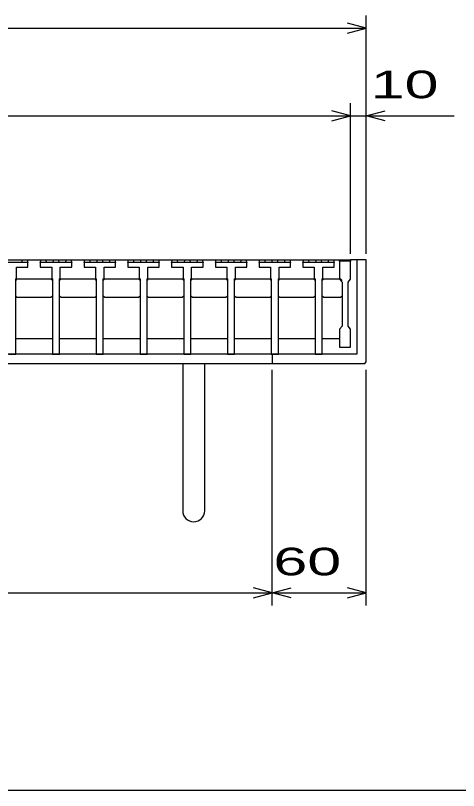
# Model space of a CAD drawing. Units: millimetres, scale not verified. Extents: x -1456 to 1385, y -1026 to 843.
# Drawn here: x -600.4 to -318.1, y -917.2 to -422.7 of the extents above; entities that cross this region are included whole.
import ezdxf
from ezdxf.enums import TextEntityAlignment as Align

# ---------------------------------------------------------------- set-up
doc = ezdxf.new("R2010")
doc.units = ezdxf.units.MM
doc.header["$LTSCALE"] = 8
for name, color, linetype, lineweight in [('0_2', 150, 'Continuous', 25), ('16', 3, 'Continuous', 25), ('19', 6, 'Continuous', 25), ('22', 2, 'Continuous', 25)]:
    doc.layers.add(name, color=color, linetype=linetype, lineweight=lineweight)
doc.styles.add('ベクトル', font='')
doc.styles.get('ベクトル').set_extended_font_data('ベクトル')

msp = doc.modelspace()

# ---------------------------------------------------------------- linework, layer by layer
at = {"layer": '0_2'}
msp.add_line((1384.8, -917.2), (-1383.2, -917.2), dxfattribs=at)
at = {"layer": '16'}
for p, q in [((-1086.8, -578.7), (-386.8, -578.7)), ((-592.5, -580.2), (-612.5, -580.2)), ((-599.75, -590.2), (-599.75, -583.2)), ((-599.75, -583.2), (-592.5, -583.2)), ((-596.4, -580.2), (-595.9, -578.7)), ((-595.9, -578.7), (-593, -578.7)), ((-593, -578.7), (-592.5, -580.2)), ((-592.5, -583.2), (-592.5, -580.2)), ((-584.6, -580.2), (-584.1, -578.7)), ((-584.6, -580.2), (-584.6, -583.2)), ((-564.6, -580.2), (-584.6, -580.2)), ((-584.6, -583.2), (-577.35, -583.2)), ((-584.1, -578.7), (-581.2, -578.7)), ((-581.2, -578.7), (-580.7, -580.2)), ((-577.35, -583.2), (-577.35, -590.2)), ((-576.55, -580.2), (-576.05, -578.7)), ((-576.05, -578.7), (-573.15, -578.7)), ((-573.15, -578.7), (-572.65, -580.2)), ((-571.85, -590.2), (-571.85, -583.2)), ((-571.85, -583.2), (-564.6, -583.2)), ((-568.5, -580.2), (-568, -578.7)), ((-568, -578.7), (-565.1, -578.7)), ((-565.1, -578.7), (-564.6, -580.2)), ((-564.6, -583.2), (-564.6, -580.2)), ((-556.7, -580.2), (-556.2, -578.7)), ((-556.7, -580.2), (-556.7, -583.2)), ((-536.7, -580.2), (-556.7, -580.2)), ((-556.7, -583.2), (-549.45, -583.2)), ((-556.2, -578.7), (-553.3, -578.7)), ((-553.3, -578.7), (-552.8, -580.2)), ((-549.45, -583.2), (-549.45, -590.2)), ((-548.65, -580.2), (-548.15, -578.7)), ((-548.15, -578.7), (-545.25, -578.7)), ((-545.25, -578.7), (-544.75, -580.2)), ((-543.95, -590.2), (-543.95, -583.2)), ((-543.95, -583.2), (-536.7, -583.2)), ((-540.6, -580.2), (-540.1, -578.7)), ((-540.1, -578.7), (-537.2, -578.7)), ((-537.2, -578.7), (-536.7, -580.2)), ((-536.7, -583.2), (-536.7, -580.2)), ((-528.8, -580.2), (-528.3, -578.7)), ((-528.8, -580.2), (-528.8, -583.2)), ((-508.8, -580.2), (-528.8, -580.2)), ((-528.8, -583.2), (-521.55, -583.2)), ((-528.3, -578.7), (-525.4, -578.7)), ((-525.4, -578.7), (-524.9, -580.2)), ((-521.55, -583.2), (-521.55, -590.2)), ((-520.75, -580.2), (-520.25, -578.7)), ((-520.25, -578.7), (-517.35, -578.7)), ((-517.35, -578.7), (-516.85, -580.2)), ((-516.05, -590.2), (-516.05, -583.2)), ((-516.05, -583.2), (-508.8, -583.2)), ((-512.7, -580.2), (-512.2, -578.7)), ((-512.2, -578.7), (-509.3, -578.7)), ((-509.3, -578.7), (-508.8, -580.2)), ((-508.8, -583.2), (-508.8, -580.2)), ((-500.9, -580.2), (-500.4, -578.7)), ((-500.9, -580.2), (-500.9, -583.2)), ((-480.9, -580.2), (-500.9, -580.2)), ((-500.9, -583.2), (-493.65, -583.2)), ((-500.4, -578.7), (-497.5, -578.7)), ((-497.5, -578.7), (-497, -580.2)), ((-493.65, -583.2), (-493.65, -590.2)), ((-492.85, -580.2), (-492.35, -578.7)), ((-492.35, -578.7), (-489.45, -578.7)), ((-489.45, -578.7), (-488.95, -580.2)), ((-488.15, -590.2), (-488.15, -583.2)), ((-488.15, -583.2), (-480.9, -583.2)), ((-484.8, -580.2), (-484.3, -578.7)), ((-484.3, -578.7), (-481.4, -578.7)), ((-481.4, -578.7), (-480.9, -580.2)), ((-480.9, -583.2), (-480.9, -580.2)), ((-473, -580.2), (-472.5, -578.7)), ((-473, -580.2), (-473, -583.2)), ((-453, -580.2), (-473, -580.2)), ((-473, -583.2), (-465.75, -583.2)), ((-472.5, -578.7), (-469.6, -578.7)), ((-469.6, -578.7), (-469.1, -580.2)), ((-465.75, -583.2), (-465.75, -590.2)), ((-464.95, -580.2), (-464.45, -578.7)), ((-464.45, -578.7), (-461.55, -578.7)), ((-461.55, -578.7), (-461.05, -580.2)), ((-460.25, -590.2), (-460.25, -583.2)), ((-460.25, -583.2), (-453, -583.2)), ((-456.9, -580.2), (-456.4, -578.7)), ((-456.4, -578.7), (-453.5, -578.7)), ((-453.5, -578.7), (-453, -580.2)), ((-453, -583.2), (-453, -580.2)), ((-445.1, -580.2), (-444.6, -578.7)), ((-445.1, -580.2), (-445.1, -583.2)), ((-425.1, -580.2), (-445.1, -580.2)), ((-445.1, -583.2), (-437.85, -583.2)), ((-444.6, -578.7), (-441.7, -578.7)), ((-441.7, -578.7), (-441.2, -580.2)), ((-437.85, -583.2), (-437.85, -590.2)), ((-437.05, -580.2), (-436.55, -578.7)), ((-436.55, -578.7), (-433.65, -578.7)), ((-433.65, -578.7), (-433.15, -580.2)), ((-432.35, -590.2), (-432.35, -583.2)), ((-432.35, -583.2), (-425.1, -583.2)), ((-429, -580.2), (-428.5, -578.7)), ((-428.5, -578.7), (-425.6, -578.7)), ((-425.6, -578.7), (-425.1, -580.2)), ((-425.1, -583.2), (-425.1, -580.2)), ((-417.2, -580.2), (-416.7, -578.7)), ((-417.2, -580.2), (-417.2, -583.2)), ((-397.2, -580.2), (-417.2, -580.2)), ((-417.2, -583.2), (-409.95, -583.2)), ((-416.7, -578.7), (-413.8, -578.7)), ((-413.8, -578.7), (-413.3, -580.2)), ((-409.95, -583.2), (-409.95, -590.2)), ((-409.15, -580.2), (-408.65, -578.7)), ((-408.65, -578.7), (-405.75, -578.7)), ((-405.75, -578.7), (-405.25, -580.2)), ((-404.45, -590.2), (-404.45, -583.2)), ((-404.45, -583.2), (-397.2, -583.2)), ((-401.1, -580.2), (-400.6, -578.7)), ((-400.6, -578.7), (-397.7, -578.7)), ((-397.7, -578.7), (-397.2, -580.2)), ((-397.2, -583.2), (-397.2, -580.2)), ((-393.8, -579.4), (-393.8, -578.7)), ((-393.8, -578.7), (-386.8, -578.7)), ((-393.8, -579.4), (-393.8, -590.9)), ((-386.8, -579.4), (-393.8, -579.4)), ((-386.8, -578.7), (-386.8, -579.4)), ((-386.8, -590.9), (-386.8, -579.4)), ((-600.25, -590.7), (-599.75, -590.2)), ((-600.25, -638.7), (-600.25, -590.7)), ((-600.25, -591.7), (-599.25, -590.7)), ((-599.25, -590.7), (-577.85, -590.7)), ((-577.85, -590.7), (-576.85, -591.7)), ((-577.35, -590.2), (-576.85, -590.7)), ((-576.85, -590.7), (-576.85, -638.7)), ((-572.35, -590.7), (-571.85, -590.2)), ((-572.35, -638.7), (-572.35, -590.7)), ((-572.35, -591.7), (-571.35, -590.7)), ((-571.35, -590.7), (-549.95, -590.7)), ((-549.95, -590.7), (-548.95, -591.7)), ((-549.45, -590.2), (-548.95, -590.7)), ((-548.95, -590.7), (-548.95, -638.7)), ((-544.45, -590.7), (-543.95, -590.2)), ((-544.45, -638.7), (-544.45, -590.7)), ((-544.45, -591.7), (-543.45, -590.7)), ((-543.45, -590.7), (-522.05, -590.7)), ((-522.05, -590.7), (-521.05, -591.7)), ((-521.55, -590.2), (-521.05, -590.7)), ((-521.05, -590.7), (-521.05, -638.7)), ((-516.55, -590.7), (-516.05, -590.2)), ((-516.55, -638.7), (-516.55, -590.7)), ((-516.55, -591.7), (-515.55, -590.7)), ((-515.55, -590.7), (-494.15, -590.7)), ((-494.15, -590.7), (-493.15, -591.7)), ((-493.65, -590.2), (-493.15, -590.7)), ((-493.15, -590.7), (-493.15, -638.7)), ((-488.65, -590.7), (-488.15, -590.2)), ((-488.65, -638.7), (-488.65, -590.7)), ((-488.65, -591.7), (-487.65, -590.7)), ((-487.65, -590.7), (-466.25, -590.7)), ((-466.25, -590.7), (-465.25, -591.7)), ((-465.75, -590.2), (-465.25, -590.7)), ((-465.25, -590.7), (-465.25, -638.7)), ((-460.75, -590.7), (-460.25, -590.2)), ((-460.75, -638.7), (-460.75, -590.7)), ((-460.75, -591.7), (-459.75, -590.7)), ((-459.75, -590.7), (-438.35, -590.7)), ((-438.35, -590.7), (-437.35, -591.7)), ((-437.85, -590.2), (-437.35, -590.7)), ((-437.35, -590.7), (-437.35, -638.7)), ((-432.85, -590.7), (-432.35, -590.2)), ((-432.85, -638.7), (-432.85, -590.7)), ((-432.85, -591.7), (-431.85, -590.7)), ((-431.85, -590.7), (-410.45, -590.7)), ((-410.45, -590.7), (-409.45, -591.7)), ((-409.95, -590.2), (-409.45, -590.7)), ((-409.45, -590.7), (-409.45, -638.7)), ((-404.95, -590.7), (-404.45, -590.2)), ((-404.95, -638.7), (-404.95, -590.7)), ((-404.95, -591.7), (-403.95, -590.7)), ((-403.95, -590.7), (-393.3, -590.7)), ((-393.8, -590.9), (-392.3, -592.9)), ((-393.3, -590.7), (-392.3, -591.7)), ((-392.3, -592.9), (-392.3, -620.9)), ((-388.3, -592.9), (-386.8, -590.9)), ((-388.3, -620.9), (-388.3, -592.9)), ((-599.25, -602.7), (-600.25, -601.7)), ((-577.85, -602.7), (-599.25, -602.7)), ((-576.85, -601.7), (-577.85, -602.7)), ((-571.35, -602.7), (-572.35, -601.7)), ((-549.95, -602.7), (-571.35, -602.7)), ((-548.95, -601.7), (-549.95, -602.7)), ((-543.45, -602.7), (-544.45, -601.7)), ((-522.05, -602.7), (-543.45, -602.7)), ((-521.05, -601.7), (-522.05, -602.7)), ((-515.55, -602.7), (-516.55, -601.7)), ((-494.15, -602.7), (-515.55, -602.7)), ((-493.15, -601.7), (-494.15, -602.7)), ((-487.65, -602.7), (-488.65, -601.7)), ((-466.25, -602.7), (-487.65, -602.7)), ((-465.25, -601.7), (-466.25, -602.7)), ((-459.75, -602.7), (-460.75, -601.7)), ((-438.35, -602.7), (-459.75, -602.7)), ((-437.35, -601.7), (-438.35, -602.7)), ((-431.85, -602.7), (-432.85, -601.7)), ((-410.45, -602.7), (-431.85, -602.7)), ((-409.45, -601.7), (-410.45, -602.7)), ((-403.95, -602.7), (-404.95, -601.7)), ((-393.3, -602.7), (-403.95, -602.7)), ((-392.3, -601.7), (-393.3, -602.7)), ((-392.3, -620.9), (-393.8, -622.9)), ((-393.8, -622.9), (-393.8, -634.4)), ((-386.8, -622.9), (-388.3, -620.9)), ((-386.8, -634.4), (-386.8, -622.9)), ((-600.25, -628.7), (-576.85, -628.7)), ((-572.35, -628.7), (-548.95, -628.7)), ((-544.45, -628.7), (-521.05, -628.7)), ((-516.55, -628.7), (-493.15, -628.7)), ((-488.65, -628.7), (-465.25, -628.7)), ((-460.75, -628.7), (-437.35, -628.7)), ((-432.85, -628.7), (-409.45, -628.7)), ((-404.95, -628.7), (-393.8, -628.7)), ((-393.8, -634.4), (-386.8, -634.4)), ((-604.75, -638.7), (-600.25, -638.7)), ((-576.85, -638.7), (-572.35, -638.7)), ((-548.95, -638.7), (-544.45, -638.7)), ((-521.05, -638.7), (-516.55, -638.7)), ((-493.15, -638.7), (-488.65, -638.7)), ((-465.25, -638.7), (-460.75, -638.7)), ((-437.35, -638.7), (-432.85, -638.7)), ((-409.45, -638.7), (-404.95, -638.7))]:
    msp.add_line(p, q, dxfattribs=at)
at = {"layer": '19'}
for p, q in [((-376.8, -578.7), (-386.8, -578.7)), ((-382.8, -578.7), (-382.8, -638.7)), ((-376.8, -643.7), (-376.8, -578.7)), ((-382.8, -638.7), (-1090.8, -638.7)), ((-436.8, -638.7), (-436.8, -644.7)), ((-1095.8, -644.7), (-377.8, -644.7)), ((-493.8, -644.7), (-493.8, -738.7)), ((-479.8, -738.7), (-479.8, -644.7)), ((-377.8, -644.7), (-376.8, -643.7))]:
    msp.add_line(p, q, dxfattribs=at)
msp.add_arc((-486.8, -738.7), 7, 180, 0, dxfattribs=at)
at = {"layer": '22', "color": 4}
for p, q in [((-376.8, -574.7), (-376.8, -422.7)), ((-376.8, -430.7), (-388.8, -427.5)), ((-1096.8, -430.7), (-376.8, -430.7)), ((-388.8, -433.9), (-376.8, -430.7)), ((-386.8, -574.7), (-386.8, -478.7)), ((-376.8, -574.7), (-376.8, -478.7)), ((-386.8, -486.7), (-398.8, -483.5)), ((-376.8, -486.7), (-364.8, -483.5)), ((-1086.8, -486.7), (-386.8, -486.7)), ((-398.8, -489.9), (-386.8, -486.7)), ((-386.8, -486.7), (-376.8, -486.7)), ((-364.8, -489.9), (-376.8, -486.7)), ((-376.8, -486.7), (-320.8, -486.7)), ((-436.8, -799.1), (-436.8, -648.7)), ((-376.8, -799.1), (-376.8, -648.7)), ((-1036.8, -791.1), (-436.8, -791.1)), ((-436.8, -791.1), (-448.8, -787.9)), ((-448.8, -794.3), (-436.8, -791.1)), ((-436.8, -791.1), (-424.8, -787.9)), ((-424.8, -794.3), (-436.8, -791.1)), ((-436.8, -791.1), (-376.8, -791.1)), ((-376.8, -791.1), (-388.8, -787.9)), ((-388.8, -794.3), (-376.8, -791.1))]:
    msp.add_line(p, q, dxfattribs=at)

# ---------------------------------------------------------------- texts
at = {"layer": '22', "style": 'ベクトル', "width": 1.65}
for s, p in [(' 10 ', (-384.8, -466.7)), (' 60 ', (-446.8, -771.1))]:
    msp.add_text(s, height=17.6, dxfattribs=at).set_placement(p, align=Align.MIDDLE_LEFT)

doc.saveas('drawing.dxf')
